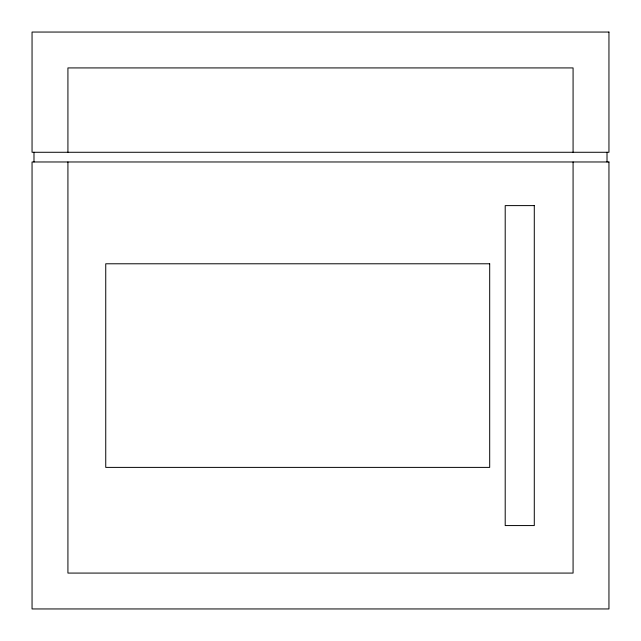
<?xml version="1.0" encoding="UTF-8"?>
<svg xmlns="http://www.w3.org/2000/svg" width="641" height="641" viewBox="0 0 641 641"><rect width="100%" height="100%" fill="white"/><g stroke="black" fill="none" stroke-linecap="round" stroke-linejoin="round"><path stroke-width="0.96" d="M607.011 152.278L607.011 161.973M573.078 152.278L573.078 67.922L67.922 67.922L67.922 152.278M573.078 161.973L573.078 573.078L67.922 573.078L67.922 161.973M33.989 152.278L33.989 161.973M608.95 32.05L32.05 32.05L32.05 152.278L608.95 152.278L608.95 32.05M608.95 161.973L32.05 161.973L32.05 608.95L608.95 608.95L608.95 161.973M534.29 205.609L505.204 205.609L505.204 525.564L534.29 525.564L534.29 205.609M489.692 263.78L105.741 263.78L105.741 467.393L489.692 467.393L489.692 263.78"/></g></svg>
